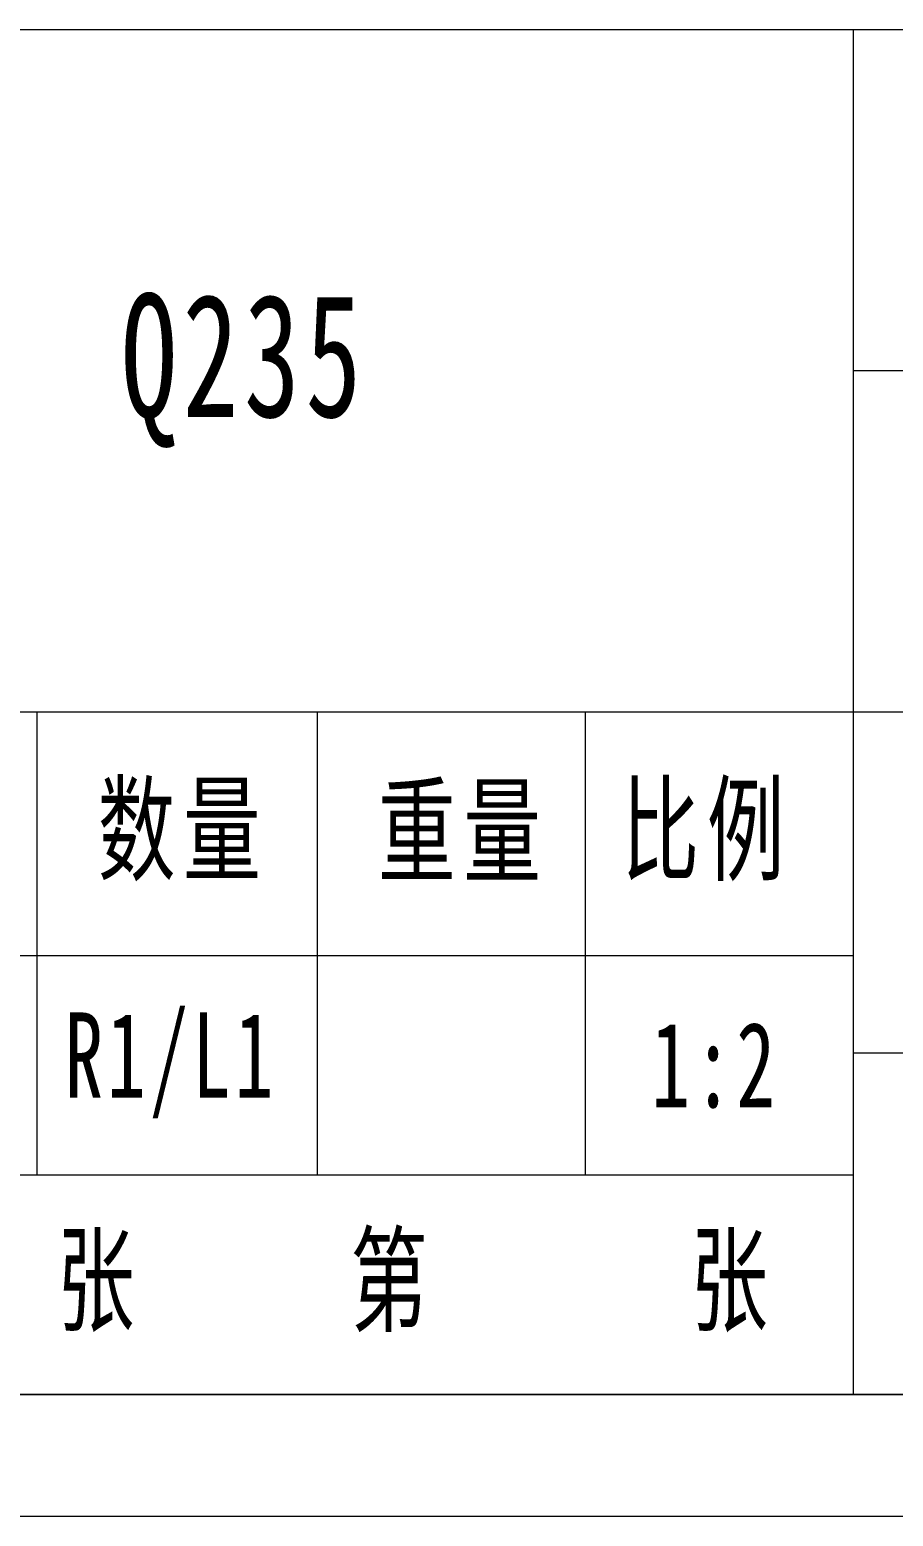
# Model space of a CAD drawing. Header units: millimetres. Extents: x -15766 to 80009, y -9701 to 15159.
# Drawn here: x -13161.5 to -13090.6, y 11134.1 to 11256.1 of the extents above; entities that cross this region are included whole.
import ezdxf

# ---------------------------------------------------------------- set-up
doc = ezdxf.new("R2010")
doc.units = ezdxf.units.MM
for name, color, linetype, lineweight in [('CDRAFT0', 7, 'Continuous', 18), ('title_frame', 7, 'Continuous', 18), ('尺寸线层', 3, 'Continuous', 18), ('粗实线层_1', 7, 'Continuous', 15), ('细实线层', 7, 'Continuous', 18)]:
    doc.layers.add(name, color=color, linetype=linetype, lineweight=lineweight)
doc.styles.add('标准', font='', dxfattribs={"width": 0.667})
doc.styles.get('标准').set_extended_font_data('宋体')

# ---------------------------------------------------------------- blocks, each defined once
blk = doc.blocks.new('*X37')
at = {"layer": 'CDRAFT0'}
blk.add_line((0, 0), (420, 0), dxfattribs=at)
at = {"layer": '粗实线层_1'}
blk.add_line((25, 5), (415, 5), dxfattribs=at)

msp = doc.modelspace()

# ---------------------------------------------------------------- linework, layer by layer
at = {"layer": '粗实线层_1'}
for p, q in [((-12993.89416, 11256.10436), (-13353.89416, 11256.10436)), ((-13093.89416, 11256.10436), (-13093.89416, 11144.10436)), ((-12993.89416, 11228.10436), (-13093.89416, 11228.10436)), ((-13093.89416, 11200.10436), (-13353.89416, 11200.10436)), ((-13160.89416, 11200.10436), (-13160.89416, 11162.10436)), ((-13137.89416, 11200.10436), (-13137.89416, 11162.10436)), ((-13115.89416, 11200.10436), (-13115.89416, 11162.10436)), ((-12993.89416, 11200.10436), (-13093.89416, 11200.10436)), ((-12993.89416, 11172.10436), (-13093.89416, 11172.10436)), ((-13093.89416, 11162.10436), (-13193.89416, 11162.10436)), ((-12993.89416, 11144.10436), (-13353.89416, 11144.10436))]:
    msp.add_line(p, q, dxfattribs=at)
at = {"layer": '细实线层'}
msp.add_line((-13093.89416, 11180.10436), (-13193.89416, 11180.10436), dxfattribs=at)

# ---------------------------------------------------------------- block references
at = {"layer": 'title_frame', "xscale": 2, "yscale": 2, "zscale": 2}
msp.add_blockref('*X37', (-13823.89416, 11134.10436), dxfattribs=at)

# ---------------------------------------------------------------- texts
at = {"layer": '尺寸线层', "attachment_point": 5, "line_spacing_factor": 1.15057, "style": '标准'}
for s, insert, char_height, width in [('{\\T1.1;Q235}', (-13143.89416, 11228.10436), 10.1006116, 58.9160087), ('\\T1.1;数量', (-13148.89416, 11190.10436), 7, 44), ('\\T1.1;重量', (-13125.89416, 11190.10436), 7, 44), ('\\T1.1;比例', (-13105.89416, 11190.10436), 7, 44), ('{\\T1.1;R1/L1}', (-13149.89416, 11171.10436), 7, 22), ('{\\T1.1;1:2}', (-13105.22454, 11171.10436), 7, 21.3392391), ('\\T1.1;张', (-13155.7515, 11153.10436), 7, 16), ('\\T1.1;第', (-13131.67368, 11153.10436), 7, 16), ('\\T1.1;张', (-13103.7515, 11153.10436), 7, 16)]:
    msp.add_mtext(s, dxfattribs=dict(at, insert=insert, char_height=char_height, width=width))

doc.saveas('drawing.dxf')
